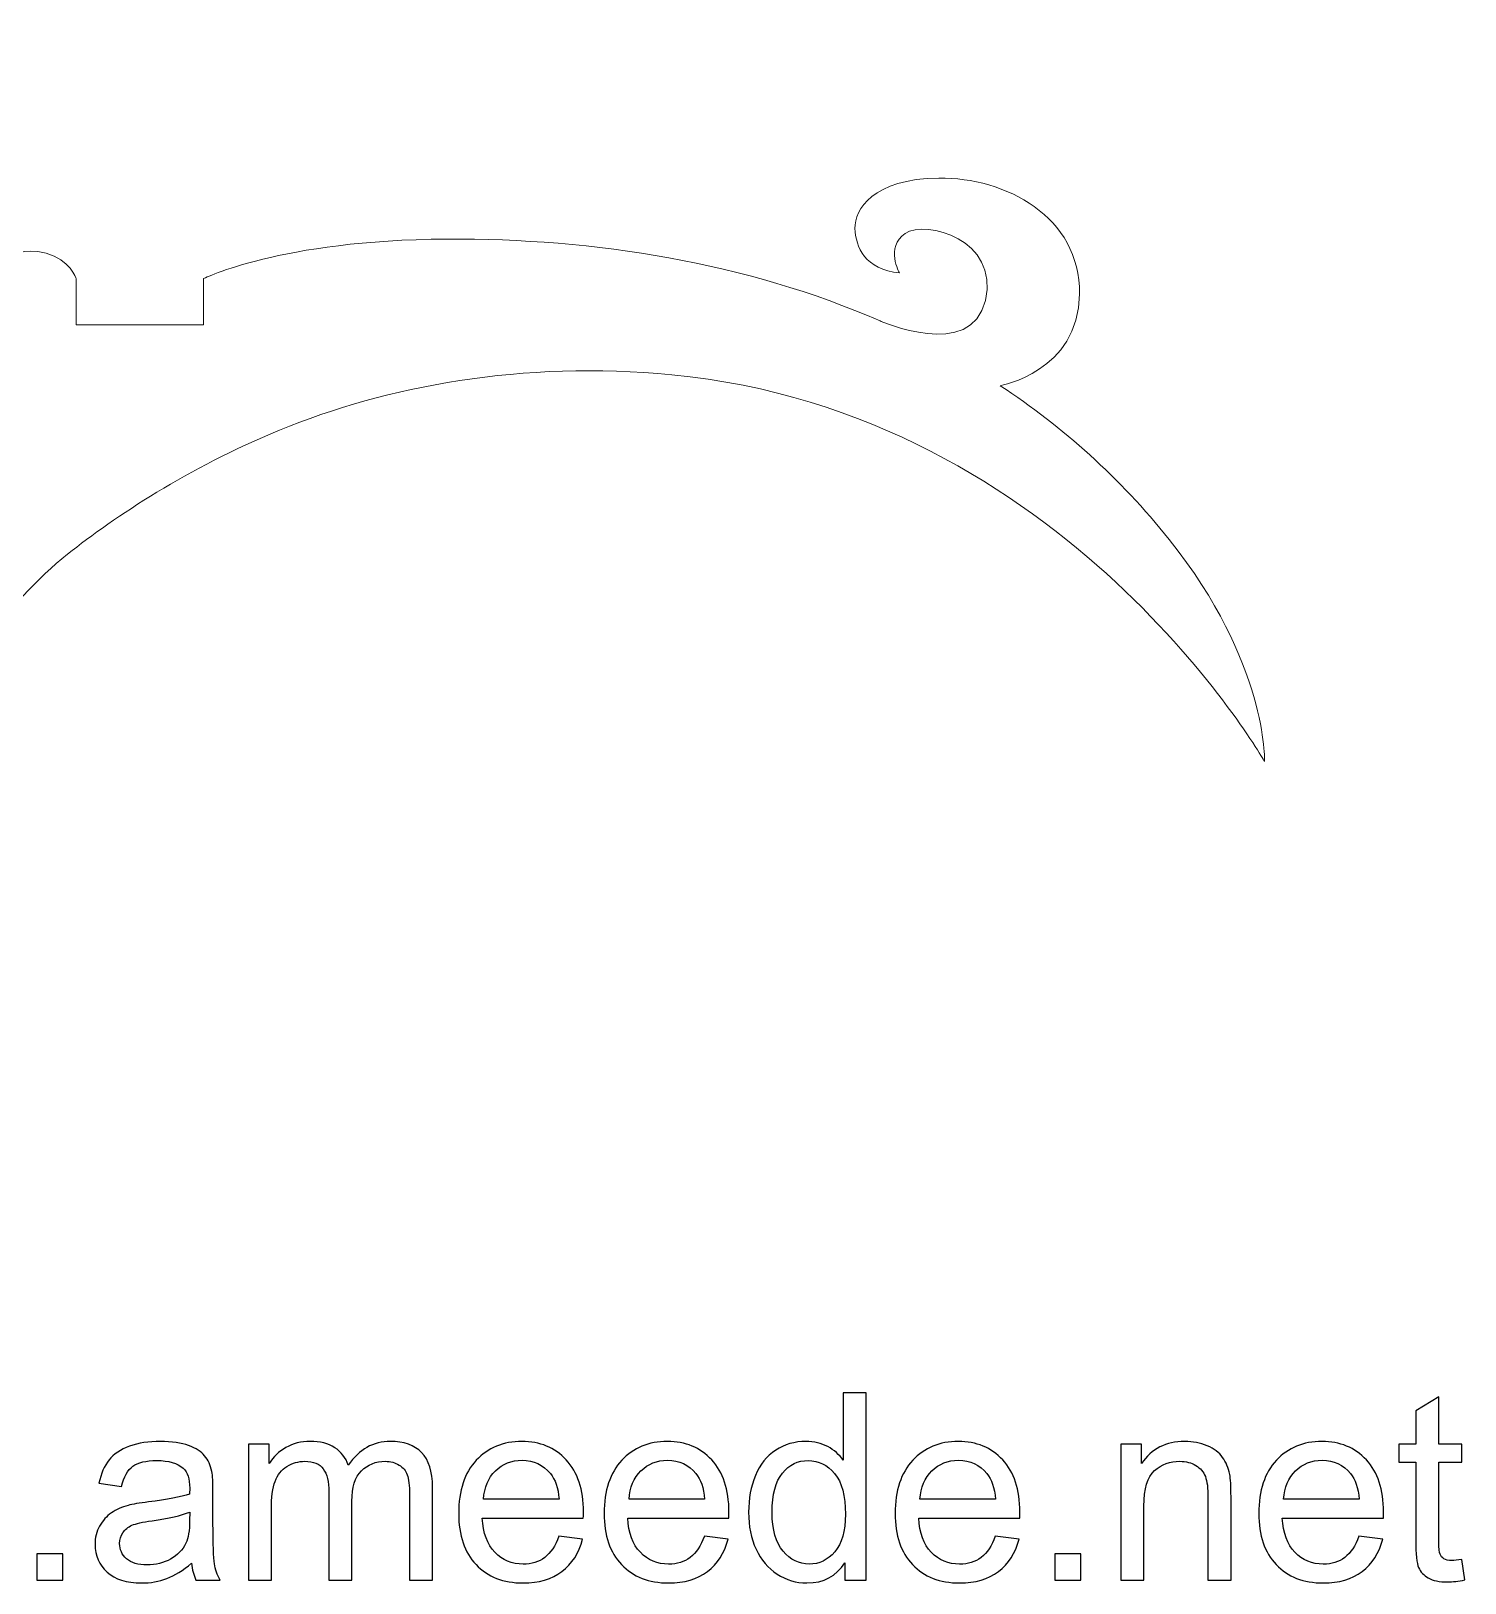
# Model space of a CAD drawing. Header units: millimetres. Extents: x -329 to 352, y -94 to 146.
# Drawn here: x 125.6 to 172, y -94 to -43.8 of the extents above; entities that cross this region are included whole.
import ezdxf

# ---------------------------------------------------------------- set-up
doc = ezdxf.new("R2010")
doc.units = ezdxf.units.MM
doc.header["$MEASUREMENT"] = 0
doc.layers.add('Layer 1', color=7, linetype='Continuous')

msp = doc.modelspace()

# ---------------------------------------------------------------- linework, layer by layer
at = {"layer": 'Layer 1', "lineweight": 9}
msp.add_open_spline([(114.9341, -63.5378), (114.9341, -63.5378), (113.9308, -64.9641), (112.4244, -65.6336), (112.4244, -65.6336), (111.5206, -66.0362), (110.0378, -66.058), (109.1877, -65.8266), (109.1877, -65.8266), (106.871, -65.1941), (105.0312, -62.2149), (103.1061, -60.7018), (103.1061, -60.7018), (101.5532, -59.4809), (99.2174, -57.9085), (96.2464, -56.6904), (96.2464, -56.6904), (92.7793, -55.2669), (88.3833, -54.4263), (83.5478, -54.8919), (83.5478, -54.8919), (70.8008, -56.1196), (64.3612, -67.4085), (64.3612, -67.4085), (64.3612, -67.4085), (64.3612, -67.4085), (64.2607, -64.2116), (67.4428, -60.2277), (67.4428, -60.2277), (69.0398, -58.2295), (70.8862, -56.5842), (72.9161, -55.2489), (72.9161, -55.2489), (72.9189, -55.2461), (70.3683, -54.7956), (70.3475, -52.2807), (70.3475, -52.2807), (70.3267, -49.7643), (72.7563, -48.5073), (74.8977, -48.5282), (74.8977, -48.5282), (77.0408, -48.549), (77.6373, -49.559), (77.6165, -50.1569), (77.6165, -50.1569), (77.5961, -50.7549), (77.2874, -51.4964), (76.1751, -51.5998), (76.1751, -51.5998), (76.1751, -51.5998), (76.6492, -50.7757), (75.9891, -50.321), (75.9891, -50.321), (75.3305, -49.8677), (72.9422, -50.5069), (73.3945, -52.486), (73.3945, -52.486), (73.8478, -54.4661), (76.8065, -53.1513), (76.8051, -53.1513), (76.8051, -53.1513), (81.1471, -51.2608), (86.0077, -50.4766), (90.8432, -50.5044), (90.8432, -50.5044), (96.2146, -50.5333), (98.7006, -51.7832), (98.7006, -51.7832), (98.7006, -51.7832), (98.7006, -51.7832), (98.7006, -53.2825), (98.7006, -53.2825), (98.7006, -53.2825), (98.7006, -53.2825), (102.825, -53.2825), (102.825, -53.2825), (102.825, -53.2825), (102.825, -53.2825), (102.825, -51.7832), (102.825, -51.7832), (102.825, -51.7832), (102.825, -51.7832), (103.0303, -51.1669), (103.7926, -50.9602), (103.7926, -50.9602), (104.5546, -50.7549), (104.9667, -51.0844), (104.9667, -51.0844), (104.9667, -51.0844), (104.9667, -51.0844), (105.0686, -50.219), (106.2014, -49.8881), (106.2014, -49.8881), (107.3342, -49.559), (107.6633, -49.971), (107.6633, -49.971), (107.6633, -49.971), (107.6633, -49.971), (107.3797, -50.1365), (107.0583, -50.5182), (107.0583, -50.5182), (105.741, -52.0835), (105.9382, -54.2731), (107.392, -55.6677), (107.392, -55.6677), (107.9074, -56.1626), (108.5371, -56.3983), (109.1944, -55.9294), (109.1944, -55.9294), (109.3503, -55.818), (109.3736, -55.6416), (109.3736, -55.6416), (109.3736, -55.6416), (110.017, -57.0333), (112.8601, -56.7288), (112.4935, -54.899), (112.4935, -54.899), (112.3006, -53.9355), (111.4419, -54.0664), (111.0725, -54.4178), (111.0725, -54.4178), (110.8521, -54.6287), (110.8976, -55.1674), (110.8976, -55.1674), (110.8976, -55.1674), (110.8976, -55.1674), (109.8269, -55.2902), (109.7856, -54.4869), (109.7856, -54.4869), (109.7443, -53.6819), (110.2996, -53.0839), (111.1858, -52.982), (111.1858, -52.982), (112.0716, -52.8786), (112.7306, -53.2698), (112.7306, -53.2698), (112.7306, -53.2698), (112.7306, -53.2698), (112.834, -51.9293), (111.6804, -51.8478), (111.6804, -51.8478), (110.5268, -51.7652), (109.9084, -52.6927), (109.9084, -52.6927), (109.9084, -52.6927), (109.9084, -52.6927), (109.5789, -52.2807), (109.7031, -51.6206), (109.7031, -51.6206), (109.8269, -50.9602), (110.1151, -50.7344), (110.1151, -50.7344), (110.1151, -50.7344), (110.1151, -50.7344), (109.3528, -50.5277), (109.1062, -50.0536), (109.1062, -50.0536), (108.8582, -49.5794), (109.3323, -50.1777), (110.1768, -49.4556), (110.1768, -49.4556), (111.0203, -48.7335), (111.5149, -48.816), (112.0303, -48.816), (112.0303, -48.816), (112.3997, -48.816), (112.4191, -48.7102), (112.4011, -48.5267), (112.4011, -48.5267), (112.3129, -47.667), (112.4988, -47.0289), (112.9564, -46.2598), (112.9564, -46.2598), (113.0171, -46.1593), (113.0834, -46.0573), (113.1522, -45.9568), (113.1522, -45.9568), (113.8934, -44.8914), (114.9355, -43.7699), (114.9355, -43.7699), (114.9355, -43.7699), (114.9355, -43.7699), (115.9744, -44.8914), (116.7156, -45.9568), (116.7156, -45.9568), (116.7847, -46.0573), (116.8507, -46.1593), (116.9114, -46.2598), (116.9114, -46.2598), (117.3689, -47.0289), (117.5548, -47.667), (117.4666, -48.5267), (117.4666, -48.5267), (117.449, -48.7102), (117.4666, -48.816), (117.8374, -48.816), (117.8374, -48.816), (118.3528, -48.816), (118.8474, -48.7335), (119.6909, -49.4556), (119.6909, -49.4556), (120.5358, -50.1777), (121.0096, -49.5794), (120.7616, -50.0536), (120.7616, -50.0536), (120.515, -50.5277), (119.753, -50.7344), (119.753, -50.7344), (119.753, -50.7344), (119.753, -50.7344), (120.0409, -50.9602), (120.165, -51.6206), (120.165, -51.6206), (120.2889, -52.2807), (119.9597, -52.6927), (119.9597, -52.6927), (119.9597, -52.6927), (119.9597, -52.6927), (119.341, -51.7652), (118.1874, -51.8478), (118.1874, -51.8478), (117.0341, -51.9293), (117.1375, -53.2698), (117.1375, -53.2698), (117.1375, -53.2698), (117.1375, -53.2698), (117.7961, -52.8786), (118.6823, -52.982), (118.6823, -52.982), (119.5681, -53.0839), (120.1238, -53.6819), (120.0821, -54.4869), (120.0821, -54.4869), (120.0409, -55.2902), (118.9702, -55.1674), (118.9702, -55.1674), (118.9702, -55.1674), (118.9702, -55.1674), (119.0157, -54.6287), (118.7952, -54.4178), (118.7952, -54.4178), (118.4258, -54.0664), (117.5675, -53.9355), (117.3746, -54.899), (117.3746, -54.899), (117.008, -56.7288), (119.8507, -57.0333), (120.4942, -55.6416), (120.4942, -55.6416), (120.4942, -55.6416), (120.5178, -55.818), (120.6734, -55.9294), (120.6734, -55.9294), (121.3306, -56.3983), (121.9607, -56.1626), (122.4761, -55.6677), (122.4761, -55.6677), (123.9299, -54.2731), (124.1267, -52.0835), (122.8095, -50.5182), (122.8095, -50.5182), (122.4884, -50.1365), (122.2045, -49.971), (122.2045, -49.971), (122.2045, -49.971), (122.2045, -49.971), (122.5339, -49.559), (123.6667, -49.8881), (123.6667, -49.8881), (124.7995, -50.219), (124.9014, -51.0844), (124.9014, -51.0844), (124.9014, -51.0844), (124.9014, -51.0844), (125.3135, -50.7549), (126.0755, -50.9602), (126.0755, -50.9602), (126.8375, -51.1669), (127.0428, -51.7832), (127.0428, -51.7832), (127.0428, -51.7832), (127.0428, -51.7832), (127.0428, -53.2825), (127.0428, -53.2825), (127.0428, -53.2825), (127.0428, -53.2825), (131.1671, -53.2825), (131.1671, -53.2825), (131.1671, -53.2825), (131.1671, -53.2825), (131.1671, -51.7832), (131.1671, -51.7832), (131.1671, -51.7832), (131.1671, -51.7832), (133.6531, -50.5333), (139.0249, -50.5044), (139.0249, -50.5044), (143.8604, -50.4766), (148.7206, -51.2608), (153.0629, -53.1513), (153.0629, -53.1513), (153.0601, -53.1513), (156.0202, -54.4661), (156.4735, -52.486), (156.4735, -52.486), (156.9254, -50.5069), (154.5371, -49.8677), (153.8785, -50.321), (153.8785, -50.321), (153.2185, -50.7757), (153.6926, -51.5998), (153.6926, -51.5998), (153.6926, -51.5998), (152.5806, -51.4964), (152.272, -50.7549), (152.2511, -50.1569), (152.2511, -50.1569), (152.2303, -49.559), (152.8272, -48.549), (154.97, -48.5282), (154.97, -48.5282), (157.1114, -48.5073), (159.5409, -49.7643), (159.5201, -52.2807), (159.5201, -52.2807), (159.4997, -54.7956), (156.9487, -55.2461), (156.9516, -55.2489), (156.9516, -55.2489), (158.9814, -56.5842), (160.8279, -58.2295), (162.4253, -60.2277), (162.4253, -60.2277), (165.607, -64.2116), (165.5078, -67.4085), (165.5078, -67.4085), (165.5078, -67.4085), (165.5078, -67.4085), (159.0668, -56.1196), (146.32, -54.8919), (146.32, -54.8919), (141.4845, -54.4263), (137.0885, -55.2669), (133.6214, -56.6904), (133.6214, -56.6904), (130.6503, -57.9085), (128.3146, -59.4809), (126.7616, -60.7018), (126.7616, -60.7018), (124.8365, -62.2149), (122.9968, -65.1941), (120.6805, -65.8266), (120.6805, -65.8266), (119.8303, -66.058), (118.3472, -66.0362), (117.4434, -65.6336), (117.4434, -65.6336), (115.937, -64.9641), (114.9341, -63.5378), (114.9341, -63.5378)], degree=3, knots=[0, 0, 0, 0, 0.010989, 0.010989, 0.010989, 0.010989, 0.021978, 0.021978, 0.021978, 0.021978, 0.032967, 0.032967, 0.032967, 0.032967, 0.043956, 0.043956, 0.043956, 0.043956, 0.0549451, 0.0549451, 0.0549451, 0.0549451, 0.0659341, 0.0659341, 0.0659341, 0.0659341, 0.0769231, 0.0769231, 0.0769231, 0.0769231, 0.0879121, 0.0879121, 0.0879121, 0.0879121, 0.0989011, 0.0989011, 0.0989011, 0.0989011, 0.1098901, 0.1098901, 0.1098901, 0.1098901, 0.1208791, 0.1208791, 0.1208791, 0.1208791, 0.1318681, 0.1318681, 0.1318681, 0.1318681, 0.1428571, 0.1428571, 0.1428571, 0.1428571, 0.1538462, 0.1538462, 0.1538462, 0.1538462, 0.1648352, 0.1648352, 0.1648352, 0.1648352, 0.1758242, 0.1758242, 0.1758242, 0.1758242, 0.1868132, 0.1868132, 0.1868132, 0.1868132, 0.1978022, 0.1978022, 0.1978022, 0.1978022, 0.2087912, 0.2087912, 0.2087912, 0.2087912, 0.2197802, 0.2197802, 0.2197802, 0.2197802, 0.2307692, 0.2307692, 0.2307692, 0.2307692, 0.2417582, 0.2417582, 0.2417582, 0.2417582, 0.2527473, 0.2527473, 0.2527473, 0.2527473, 0.2637363, 0.2637363, 0.2637363, 0.2637363, 0.2747253, 0.2747253, 0.2747253, 0.2747253, 0.2857143, 0.2857143, 0.2857143, 0.2857143, 0.2967033, 0.2967033, 0.2967033, 0.2967033, 0.3076923, 0.3076923, 0.3076923, 0.3076923, 0.3186813, 0.3186813, 0.3186813, 0.3186813, 0.3296703, 0.3296703, 0.3296703, 0.3296703, 0.3406593, 0.3406593, 0.3406593, 0.3406593, 0.3516484, 0.3516484, 0.3516484, 0.3516484, 0.3626374, 0.3626374, 0.3626374, 0.3626374, 0.3736264, 0.3736264, 0.3736264, 0.3736264, 0.3846154, 0.3846154, 0.3846154, 0.3846154, 0.3956044, 0.3956044, 0.3956044, 0.3956044, 0.4065934, 0.4065934, 0.4065934, 0.4065934, 0.4175824, 0.4175824, 0.4175824, 0.4175824, 0.4285714, 0.4285714, 0.4285714, 0.4285714, 0.4395604, 0.4395604, 0.4395604, 0.4395604, 0.4505495, 0.4505495, 0.4505495, 0.4505495, 0.4615385, 0.4615385, 0.4615385, 0.4615385, 0.4725275, 0.4725275, 0.4725275, 0.4725275, 0.4835165, 0.4835165, 0.4835165, 0.4835165, 0.4945055, 0.4945055, 0.4945055, 0.4945055, 0.5054945, 0.5054945, 0.5054945, 0.5054945, 0.5164835, 0.5164835, 0.5164835, 0.5164835, 0.5274725, 0.5274725, 0.5274725, 0.5274725, 0.5384615, 0.5384615, 0.5384615, 0.5384615, 0.5494505, 0.5494505, 0.5494505, 0.5494505, 0.5604396, 0.5604396, 0.5604396, 0.5604396, 0.5714286, 0.5714286, 0.5714286, 0.5714286, 0.5824176, 0.5824176, 0.5824176, 0.5824176, 0.5934066, 0.5934066, 0.5934066, 0.5934066, 0.6043956, 0.6043956, 0.6043956, 0.6043956, 0.6153846, 0.6153846, 0.6153846, 0.6153846, 0.6263736, 0.6263736, 0.6263736, 0.6263736, 0.6373626, 0.6373626, 0.6373626, 0.6373626, 0.6483516, 0.6483516, 0.6483516, 0.6483516, 0.6593407, 0.6593407, 0.6593407, 0.6593407, 0.6703297, 0.6703297, 0.6703297, 0.6703297, 0.6813187, 0.6813187, 0.6813187, 0.6813187, 0.6923077, 0.6923077, 0.6923077, 0.6923077, 0.7032967, 0.7032967, 0.7032967, 0.7032967, 0.7142857, 0.7142857, 0.7142857, 0.7142857, 0.7252747, 0.7252747, 0.7252747, 0.7252747, 0.7362637, 0.7362637, 0.7362637, 0.7362637, 0.7472527, 0.7472527, 0.7472527, 0.7472527, 0.7582418, 0.7582418, 0.7582418, 0.7582418, 0.7692308, 0.7692308, 0.7692308, 0.7692308, 0.7802198, 0.7802198, 0.7802198, 0.7802198, 0.7912088, 0.7912088, 0.7912088, 0.7912088, 0.8021978, 0.8021978, 0.8021978, 0.8021978, 0.8131868, 0.8131868, 0.8131868, 0.8131868, 0.8241758, 0.8241758, 0.8241758, 0.8241758, 0.8351648, 0.8351648, 0.8351648, 0.8351648, 0.8461538, 0.8461538, 0.8461538, 0.8461538, 0.8571429, 0.8571429, 0.8571429, 0.8571429, 0.8681319, 0.8681319, 0.8681319, 0.8681319, 0.8791209, 0.8791209, 0.8791209, 0.8791209, 0.8901099, 0.8901099, 0.8901099, 0.8901099, 0.9010989, 0.9010989, 0.9010989, 0.9010989, 0.9120879, 0.9120879, 0.9120879, 0.9120879, 0.9230769, 0.9230769, 0.9230769, 0.9230769, 0.9340659, 0.9340659, 0.9340659, 0.9340659, 0.9450549, 0.9450549, 0.9450549, 0.9450549, 0.956044, 0.956044, 0.956044, 0.956044, 0.967033, 0.967033, 0.967033, 0.967033, 0.978022, 0.978022, 0.978022, 0.978022, 1, 1, 1, 1], dxfattribs=at)
at = {"layer": 'Layer 1', "color": 7}
for points, knots in [([(151.9241, -93.9036), (151.9241, -93.9036), (151.9241, -93.3462), (151.9241, -93.3462), (151.9241, -93.3462), (151.6462, -93.7794), (151.2369, -93.9967), (150.6965, -93.9967), (150.6965, -93.9967), (150.3465, -93.9967), (150.0248, -93.9008), (149.7327, -93.7075), (149.7327, -93.7075), (149.4392, -93.5155), (149.212, -93.246), (149.0497, -92.9017), (149.0497, -92.9017), (148.8888, -92.556), (148.8084, -92.1595), (148.8084, -91.7107), (148.8084, -91.7107), (148.8084, -91.2733), (148.8818, -90.8768), (149.0271, -90.5197), (149.0271, -90.5197), (149.1739, -90.1641), (149.3926, -89.8904), (149.6847, -89.7013), (149.6847, -89.7013), (149.9754, -89.5108), (150.3028, -89.4162), (150.6626, -89.4162), (150.6626, -89.4162), (150.9279, -89.4162), (151.1636, -89.4727), (151.3696, -89.5842), (151.3696, -89.5842), (151.5756, -89.6957), (151.7435, -89.8424), (151.8733, -90.0216), (151.8733, -90.0216), (151.8733, -90.0216), (151.8733, -87.8414), (151.8733, -87.8414), (151.8733, -87.8414), (151.8733, -87.8414), (152.6184, -87.8414), (152.6184, -87.8414), (152.6184, -87.8414), (152.6184, -87.8414), (152.6184, -93.9036), (152.6184, -93.9036), (152.6184, -93.9036), (152.6184, -93.9036), (151.9241, -93.9036), (151.9241, -93.9036)], [0, 0, 0, 0, 0.0666667, 0.0666667, 0.0666667, 0.0666667, 0.1333333, 0.1333333, 0.1333333, 0.1333333, 0.2, 0.2, 0.2, 0.2, 0.2666667, 0.2666667, 0.2666667, 0.2666667, 0.3333333, 0.3333333, 0.3333333, 0.3333333, 0.4, 0.4, 0.4, 0.4, 0.4666667, 0.4666667, 0.4666667, 0.4666667, 0.5333333, 0.5333333, 0.5333333, 0.5333333, 0.6, 0.6, 0.6, 0.6, 0.6666667, 0.6666667, 0.6666667, 0.6666667, 0.7333333, 0.7333333, 0.7333333, 0.7333333, 0.8, 0.8, 0.8, 0.8, 0.8666667, 0.8666667, 0.8666667, 0.8666667, 1, 1, 1, 1]), ([(171.8928, -93.239), (171.8928, -93.239), (171.9944, -93.8965), (171.9944, -93.8965), (171.9944, -93.8965), (171.7856, -93.9403), (171.5979, -93.9629), (171.4342, -93.9629), (171.4342, -93.9629), (171.1647, -93.9629), (170.9559, -93.9205), (170.8063, -93.8345), (170.8063, -93.8345), (170.6581, -93.7484), (170.5537, -93.6369), (170.493, -93.4972), (170.493, -93.4972), (170.4323, -93.3575), (170.4027, -93.064), (170.4027, -92.6167), (170.4027, -92.6167), (170.4027, -92.6167), (170.4027, -90.0851), (170.4027, -90.0851), (170.4027, -90.0851), (170.4027, -90.0851), (169.8524, -90.0851), (169.8524, -90.0851), (169.8524, -90.0851), (169.8524, -90.0851), (169.8524, -89.5094), (169.8524, -89.5094), (169.8524, -89.5094), (169.8524, -89.5094), (170.4027, -89.5094), (170.4027, -89.5094), (170.4027, -89.5094), (170.4027, -89.5094), (170.4027, -88.4228), (170.4027, -88.4228), (170.4027, -88.4228), (170.4027, -88.4228), (171.1478, -87.9755), (171.1478, -87.9755), (171.1478, -87.9755), (171.1478, -87.9755), (171.1478, -89.5094), (171.1478, -89.5094), (171.1478, -89.5094), (171.1478, -89.5094), (171.8928, -89.5094), (171.8928, -89.5094), (171.8928, -89.5094), (171.8928, -89.5094), (171.8928, -90.0851), (171.8928, -90.0851), (171.8928, -90.0851), (171.8928, -90.0851), (171.1478, -90.0851), (171.1478, -90.0851), (171.1478, -90.0851), (171.1478, -90.0851), (171.1478, -92.659), (171.1478, -92.659), (171.1478, -92.659), (171.1478, -92.8721), (171.1605, -93.009), (171.1873, -93.0696), (171.1873, -93.0696), (171.2127, -93.1303), (171.255, -93.1783), (171.3143, -93.215), (171.3143, -93.215), (171.3736, -93.2503), (171.4582, -93.2686), (171.5683, -93.2686), (171.5683, -93.2686), (171.6501, -93.2686), (171.7588, -93.2587), (171.8928, -93.239)], [0, 0, 0, 0, 0.047619, 0.047619, 0.047619, 0.047619, 0.0952381, 0.0952381, 0.0952381, 0.0952381, 0.1428571, 0.1428571, 0.1428571, 0.1428571, 0.1904762, 0.1904762, 0.1904762, 0.1904762, 0.2380952, 0.2380952, 0.2380952, 0.2380952, 0.2857143, 0.2857143, 0.2857143, 0.2857143, 0.3333333, 0.3333333, 0.3333333, 0.3333333, 0.3809524, 0.3809524, 0.3809524, 0.3809524, 0.4285714, 0.4285714, 0.4285714, 0.4285714, 0.4761905, 0.4761905, 0.4761905, 0.4761905, 0.5238095, 0.5238095, 0.5238095, 0.5238095, 0.5714286, 0.5714286, 0.5714286, 0.5714286, 0.6190476, 0.6190476, 0.6190476, 0.6190476, 0.6666667, 0.6666667, 0.6666667, 0.6666667, 0.7142857, 0.7142857, 0.7142857, 0.7142857, 0.7619048, 0.7619048, 0.7619048, 0.7619048, 0.8095238, 0.8095238, 0.8095238, 0.8095238, 0.8571429, 0.8571429, 0.8571429, 0.8571429, 0.9047619, 0.9047619, 0.9047619, 0.9047619, 1, 1, 1, 1]), ([(130.7785, -93.3533), (130.5019, -93.5889), (130.2352, -93.754), (129.9798, -93.8514), (129.9798, -93.8514), (129.7244, -93.9488), (129.4507, -93.9967), (129.1571, -93.9967), (129.1571, -93.9967), (128.6745, -93.9967), (128.3034, -93.8796), (128.0438, -93.644), (128.0438, -93.644), (127.7841, -93.4097), (127.6543, -93.1091), (127.6543, -92.7437), (127.6543, -92.7437), (127.6543, -92.5292), (127.7037, -92.333), (127.8011, -92.1552), (127.8011, -92.1552), (127.8998, -91.9774), (128.0282, -91.8363), (128.1863, -91.7291), (128.1863, -91.7291), (128.3457, -91.6218), (128.5235, -91.54), (128.7225, -91.4849), (128.7225, -91.4849), (128.8693, -91.4468), (129.0908, -91.4102), (129.3857, -91.3735), (129.3857, -91.3735), (129.9869, -91.3029), (130.4314, -91.2168), (130.715, -91.1181), (130.715, -91.1181), (130.7178, -91.0165), (130.7192, -90.9515), (130.7192, -90.9247), (130.7192, -90.9247), (130.7192, -90.6228), (130.6487, -90.4097), (130.5076, -90.2855), (130.5076, -90.2855), (130.3171, -90.1176), (130.0334, -90.0343), (129.6581, -90.0343), (129.6581, -90.0343), (129.3067, -90.0343), (129.0471, -90.0964), (128.8806, -90.2192), (128.8806, -90.2192), (128.7126, -90.3419), (128.5899, -90.5593), (128.5094, -90.8725), (128.5094, -90.8725), (128.5094, -90.8725), (127.7813, -90.7709), (127.7813, -90.7709), (127.7813, -90.7709), (127.8476, -90.4591), (127.9563, -90.2065), (128.1087, -90.0146), (128.1087, -90.0146), (128.2611, -89.8227), (128.4812, -89.6759), (128.7691, -89.5715), (128.7691, -89.5715), (129.0555, -89.4685), (129.39, -89.4162), (129.7682, -89.4162), (129.7682, -89.4162), (130.1435, -89.4162), (130.4497, -89.46), (130.6854, -89.5489), (130.6854, -89.5489), (130.9196, -89.6378), (131.0932, -89.7479), (131.2033, -89.8819), (131.2033, -89.8819), (131.3133, -90.016), (131.3909, -90.1853), (131.4361, -90.3899), (131.4361, -90.3899), (131.4601, -90.5169), (131.4728, -90.7455), (131.4728, -91.0743), (131.4728, -91.0743), (131.4728, -91.0743), (131.4728, -92.0621), (131.4728, -92.0621), (131.4728, -92.0621), (131.4728, -92.7521), (131.4883, -93.1882), (131.5193, -93.373), (131.5193, -93.373), (131.549, -93.5579), (131.6111, -93.7343), (131.7014, -93.9036), (131.7014, -93.9036), (131.7014, -93.9036), (130.9224, -93.9036), (130.9224, -93.9036), (130.9224, -93.9036), (130.8477, -93.747), (130.7997, -93.5635), (130.7785, -93.3533)], [0, 0, 0, 0, 0.0357143, 0.0357143, 0.0357143, 0.0357143, 0.0714286, 0.0714286, 0.0714286, 0.0714286, 0.1071429, 0.1071429, 0.1071429, 0.1071429, 0.1428571, 0.1428571, 0.1428571, 0.1428571, 0.1785714, 0.1785714, 0.1785714, 0.1785714, 0.2142857, 0.2142857, 0.2142857, 0.2142857, 0.25, 0.25, 0.25, 0.25, 0.2857143, 0.2857143, 0.2857143, 0.2857143, 0.3214286, 0.3214286, 0.3214286, 0.3214286, 0.3571429, 0.3571429, 0.3571429, 0.3571429, 0.3928571, 0.3928571, 0.3928571, 0.3928571, 0.4285714, 0.4285714, 0.4285714, 0.4285714, 0.4642857, 0.4642857, 0.4642857, 0.4642857, 0.5, 0.5, 0.5, 0.5, 0.5357143, 0.5357143, 0.5357143, 0.5357143, 0.5714286, 0.5714286, 0.5714286, 0.5714286, 0.6071429, 0.6071429, 0.6071429, 0.6071429, 0.6428571, 0.6428571, 0.6428571, 0.6428571, 0.6785714, 0.6785714, 0.6785714, 0.6785714, 0.7142857, 0.7142857, 0.7142857, 0.7142857, 0.75, 0.75, 0.75, 0.75, 0.7857143, 0.7857143, 0.7857143, 0.7857143, 0.8214286, 0.8214286, 0.8214286, 0.8214286, 0.8571429, 0.8571429, 0.8571429, 0.8571429, 0.8928571, 0.8928571, 0.8928571, 0.8928571, 0.9285714, 0.9285714, 0.9285714, 0.9285714, 1, 1, 1, 1]), ([(132.6172, -93.9036), (132.6172, -93.9036), (132.6172, -89.5094), (132.6172, -89.5094), (132.6172, -89.5094), (132.6172, -89.5094), (133.2861, -89.5094), (133.2861, -89.5094), (133.2861, -89.5094), (133.2861, -89.5094), (133.2861, -90.1303), (133.2861, -90.1303), (133.2861, -90.1303), (133.4229, -89.9158), (133.6064, -89.7422), (133.835, -89.6124), (133.835, -89.6124), (134.0636, -89.4812), (134.3232, -89.4162), (134.6153, -89.4162), (134.6153, -89.4162), (134.9399, -89.4162), (135.2066, -89.484), (135.414, -89.618), (135.414, -89.618), (135.6215, -89.7535), (135.7682, -89.9412), (135.8529, -90.1839), (135.8529, -90.1839), (136.2028, -89.6717), (136.6558, -89.4162), (137.2146, -89.4162), (137.2146, -89.4162), (137.6521, -89.4162), (137.9893, -89.5362), (138.2236, -89.7775), (138.2236, -89.7775), (138.4592, -90.0188), (138.5778, -90.3899), (138.5778, -90.8909), (138.5778, -90.8909), (138.5778, -90.8909), (138.5778, -93.9036), (138.5778, -93.9036), (138.5778, -93.9036), (138.5778, -93.9036), (137.8327, -93.9036), (137.8327, -93.9036), (137.8327, -93.9036), (137.8327, -93.9036), (137.8327, -91.1378), (137.8327, -91.1378), (137.8327, -91.1378), (137.8327, -90.8415), (137.8073, -90.627), (137.7593, -90.4958), (137.7593, -90.4958), (137.7113, -90.3645), (137.6238, -90.2601), (137.4954, -90.1797), (137.4954, -90.1797), (137.3684, -90.0992), (137.2189, -90.0597), (137.0481, -90.0597), (137.0481, -90.0597), (136.7377, -90.0597), (136.4808, -90.1627), (136.2762, -90.3673), (136.2762, -90.3673), (136.0716, -90.5734), (135.97, -90.9022), (135.97, -91.3537), (135.97, -91.3537), (135.97, -91.3537), (135.97, -93.9036), (135.97, -93.9036), (135.97, -93.9036), (135.97, -93.9036), (135.2249, -93.9036), (135.2249, -93.9036), (135.2249, -93.9036), (135.2249, -93.9036), (135.2249, -91.0517), (135.2249, -91.0517), (135.2249, -91.0517), (135.2249, -90.7215), (135.1643, -90.4732), (135.0429, -90.3081), (135.0429, -90.3081), (134.9216, -90.143), (134.7226, -90.0597), (134.4474, -90.0597), (134.4474, -90.0597), (134.2386, -90.0597), (134.0453, -90.1148), (133.8675, -90.2248), (133.8675, -90.2248), (133.6897, -90.3349), (133.5612, -90.4958), (133.4808, -90.7088), (133.4808, -90.7088), (133.4018, -90.9205), (133.3623, -91.2267), (133.3623, -91.6261), (133.3623, -91.6261), (133.3623, -91.6261), (133.3623, -93.9036), (133.3623, -93.9036), (133.3623, -93.9036), (133.3623, -93.9036), (132.6172, -93.9036), (132.6172, -93.9036)], [0, 0, 0, 0, 0.0344828, 0.0344828, 0.0344828, 0.0344828, 0.0689655, 0.0689655, 0.0689655, 0.0689655, 0.1034483, 0.1034483, 0.1034483, 0.1034483, 0.137931, 0.137931, 0.137931, 0.137931, 0.1724138, 0.1724138, 0.1724138, 0.1724138, 0.2068966, 0.2068966, 0.2068966, 0.2068966, 0.2413793, 0.2413793, 0.2413793, 0.2413793, 0.2758621, 0.2758621, 0.2758621, 0.2758621, 0.3103448, 0.3103448, 0.3103448, 0.3103448, 0.3448276, 0.3448276, 0.3448276, 0.3448276, 0.3793103, 0.3793103, 0.3793103, 0.3793103, 0.4137931, 0.4137931, 0.4137931, 0.4137931, 0.4482759, 0.4482759, 0.4482759, 0.4482759, 0.4827586, 0.4827586, 0.4827586, 0.4827586, 0.5172414, 0.5172414, 0.5172414, 0.5172414, 0.5517241, 0.5517241, 0.5517241, 0.5517241, 0.5862069, 0.5862069, 0.5862069, 0.5862069, 0.6206897, 0.6206897, 0.6206897, 0.6206897, 0.6551724, 0.6551724, 0.6551724, 0.6551724, 0.6896552, 0.6896552, 0.6896552, 0.6896552, 0.7241379, 0.7241379, 0.7241379, 0.7241379, 0.7586207, 0.7586207, 0.7586207, 0.7586207, 0.7931034, 0.7931034, 0.7931034, 0.7931034, 0.8275862, 0.8275862, 0.8275862, 0.8275862, 0.862069, 0.862069, 0.862069, 0.862069, 0.8965517, 0.8965517, 0.8965517, 0.8965517, 0.9310345, 0.9310345, 0.9310345, 0.9310345, 1, 1, 1, 1]), ([(142.6672, -92.4812), (142.6672, -92.4812), (143.4377, -92.5828), (143.4377, -92.5828), (143.4377, -92.5828), (143.3177, -93.0301), (143.0934, -93.3787), (142.766, -93.6256), (142.766, -93.6256), (142.4386, -93.8726), (142.0209, -93.9967), (141.5115, -93.9967), (141.5115, -93.9967), (140.8709, -93.9967), (140.3629, -93.7992), (139.9875, -93.4041), (139.9875, -93.4041), (139.6121, -93.0104), (139.4245, -92.4558), (139.4245, -91.7432), (139.4245, -91.7432), (139.4245, -91.0066), (139.6136, -90.4337), (139.9931, -90.0273), (139.9931, -90.0273), (140.3727, -89.6194), (140.8652, -89.4162), (141.4706, -89.4162), (141.4706, -89.4162), (142.0562, -89.4162), (142.5346, -89.6152), (142.9057, -90.0146), (142.9057, -90.0146), (143.2768, -90.4139), (143.4631, -90.9755), (143.4631, -91.6994), (143.4631, -91.6994), (143.4631, -91.7432), (143.4617, -91.8095), (143.4589, -91.897), (143.4589, -91.897), (143.4589, -91.897), (140.1865, -91.897), (140.1865, -91.897), (140.1865, -91.897), (140.2147, -92.3782), (140.3502, -92.7479), (140.5957, -93.0033), (140.5957, -93.0033), (140.8398, -93.2587), (141.146, -93.3871), (141.5115, -93.3871), (141.5115, -93.3871), (141.7839, -93.3871), (142.0167, -93.3152), (142.2086, -93.1712), (142.2086, -93.1712), (142.4019, -93.0273), (142.5543, -92.7973), (142.6672, -92.4812)], [0, 0, 0, 0, 0.0625, 0.0625, 0.0625, 0.0625, 0.125, 0.125, 0.125, 0.125, 0.1875, 0.1875, 0.1875, 0.1875, 0.25, 0.25, 0.25, 0.25, 0.3125, 0.3125, 0.3125, 0.3125, 0.375, 0.375, 0.375, 0.375, 0.4375, 0.4375, 0.4375, 0.4375, 0.5, 0.5, 0.5, 0.5, 0.5625, 0.5625, 0.5625, 0.5625, 0.625, 0.625, 0.625, 0.625, 0.6875, 0.6875, 0.6875, 0.6875, 0.75, 0.75, 0.75, 0.75, 0.8125, 0.8125, 0.8125, 0.8125, 0.875, 0.875, 0.875, 0.875, 1, 1, 1, 1]), ([(147.3761, -92.4812), (147.3761, -92.4812), (148.1466, -92.5828), (148.1466, -92.5828), (148.1466, -92.5828), (148.0266, -93.0301), (147.8023, -93.3787), (147.4749, -93.6256), (147.4749, -93.6256), (147.1475, -93.8726), (146.7298, -93.9967), (146.2204, -93.9967), (146.2204, -93.9967), (145.5798, -93.9967), (145.0718, -93.7992), (144.6964, -93.4041), (144.6964, -93.4041), (144.321, -93.0104), (144.1334, -92.4558), (144.1334, -91.7432), (144.1334, -91.7432), (144.1334, -91.0066), (144.3225, -90.4337), (144.702, -90.0273), (144.702, -90.0273), (145.0816, -89.6194), (145.5741, -89.4162), (146.1795, -89.4162), (146.1795, -89.4162), (146.7651, -89.4162), (147.2435, -89.6152), (147.6146, -90.0146), (147.6146, -90.0146), (147.9857, -90.4139), (148.172, -90.9755), (148.172, -91.6994), (148.172, -91.6994), (148.172, -91.7432), (148.1706, -91.8095), (148.1678, -91.897), (148.1678, -91.897), (148.1678, -91.897), (144.8954, -91.897), (144.8954, -91.897), (144.8954, -91.897), (144.9236, -92.3782), (145.0591, -92.7479), (145.3046, -93.0033), (145.3046, -93.0033), (145.5487, -93.2587), (145.8549, -93.3871), (146.2204, -93.3871), (146.2204, -93.3871), (146.4928, -93.3871), (146.7256, -93.3152), (146.9175, -93.1712), (146.9175, -93.1712), (147.1108, -93.0273), (147.2632, -92.7973), (147.3761, -92.4812)], [0, 0, 0, 0, 0.0625, 0.0625, 0.0625, 0.0625, 0.125, 0.125, 0.125, 0.125, 0.1875, 0.1875, 0.1875, 0.1875, 0.25, 0.25, 0.25, 0.25, 0.3125, 0.3125, 0.3125, 0.3125, 0.375, 0.375, 0.375, 0.375, 0.4375, 0.4375, 0.4375, 0.4375, 0.5, 0.5, 0.5, 0.5, 0.5625, 0.5625, 0.5625, 0.5625, 0.625, 0.625, 0.625, 0.625, 0.6875, 0.6875, 0.6875, 0.6875, 0.75, 0.75, 0.75, 0.75, 0.8125, 0.8125, 0.8125, 0.8125, 0.875, 0.875, 0.875, 0.875, 1, 1, 1, 1]), ([(156.7939, -92.4812), (156.7939, -92.4812), (157.5644, -92.5828), (157.5644, -92.5828), (157.5644, -92.5828), (157.4444, -93.0301), (157.2201, -93.3787), (156.8927, -93.6256), (156.8927, -93.6256), (156.5653, -93.8726), (156.1476, -93.9967), (155.6382, -93.9967), (155.6382, -93.9967), (154.9976, -93.9967), (154.4896, -93.7992), (154.1142, -93.4041), (154.1142, -93.4041), (153.7388, -93.0104), (153.5512, -92.4558), (153.5512, -91.7432), (153.5512, -91.7432), (153.5512, -91.0066), (153.7403, -90.4337), (154.1198, -90.0273), (154.1198, -90.0273), (154.4994, -89.6194), (154.9919, -89.4162), (155.5973, -89.4162), (155.5973, -89.4162), (156.1829, -89.4162), (156.6613, -89.6152), (157.0324, -90.0146), (157.0324, -90.0146), (157.4035, -90.4139), (157.5898, -90.9755), (157.5898, -91.6994), (157.5898, -91.6994), (157.5898, -91.7432), (157.5884, -91.8095), (157.5856, -91.897), (157.5856, -91.897), (157.5856, -91.897), (154.3132, -91.897), (154.3132, -91.897), (154.3132, -91.897), (154.3414, -92.3782), (154.4769, -92.7479), (154.7224, -93.0033), (154.7224, -93.0033), (154.9665, -93.2587), (155.2727, -93.3871), (155.6382, -93.3871), (155.6382, -93.3871), (155.9106, -93.3871), (156.1434, -93.3152), (156.3353, -93.1712), (156.3353, -93.1712), (156.5286, -93.0273), (156.681, -92.7973), (156.7939, -92.4812)], [0, 0, 0, 0, 0.0625, 0.0625, 0.0625, 0.0625, 0.125, 0.125, 0.125, 0.125, 0.1875, 0.1875, 0.1875, 0.1875, 0.25, 0.25, 0.25, 0.25, 0.3125, 0.3125, 0.3125, 0.3125, 0.375, 0.375, 0.375, 0.375, 0.4375, 0.4375, 0.4375, 0.4375, 0.5, 0.5, 0.5, 0.5, 0.5625, 0.5625, 0.5625, 0.5625, 0.625, 0.625, 0.625, 0.625, 0.6875, 0.6875, 0.6875, 0.6875, 0.75, 0.75, 0.75, 0.75, 0.8125, 0.8125, 0.8125, 0.8125, 0.875, 0.875, 0.875, 0.875, 1, 1, 1, 1]), ([(160.8579, -93.9036), (160.8579, -93.9036), (160.8579, -89.5094), (160.8579, -89.5094), (160.8579, -89.5094), (160.8579, -89.5094), (161.5268, -89.5094), (161.5268, -89.5094), (161.5268, -89.5094), (161.5268, -89.5094), (161.5268, -90.1331), (161.5268, -90.1331), (161.5268, -90.1331), (161.8485, -89.6547), (162.3142, -89.4162), (162.9224, -89.4162), (162.9224, -89.4162), (163.1877, -89.4162), (163.4304, -89.4642), (163.6519, -89.5588), (163.6519, -89.5588), (163.8735, -89.6533), (164.04, -89.7789), (164.15, -89.9327), (164.15, -89.9327), (164.2601, -90.0865), (164.3377, -90.27), (164.3815, -90.4816), (164.3815, -90.4816), (164.4083, -90.6199), (164.4224, -90.8612), (164.4224, -91.2055), (164.4224, -91.2055), (164.4224, -91.2055), (164.4224, -93.9036), (164.4224, -93.9036), (164.4224, -93.9036), (164.4224, -93.9036), (163.6773, -93.9036), (163.6773, -93.9036), (163.6773, -93.9036), (163.6773, -93.9036), (163.6773, -91.2338), (163.6773, -91.2338), (163.6773, -91.2338), (163.6773, -90.9304), (163.6491, -90.7032), (163.5912, -90.5536), (163.5912, -90.5536), (163.5334, -90.404), (163.4304, -90.2841), (163.2836, -90.1938), (163.2836, -90.1938), (163.1369, -90.1049), (162.9633, -90.0597), (162.7657, -90.0597), (162.7657, -90.0597), (162.4496, -90.0597), (162.1773, -90.1599), (161.9473, -90.3617), (161.9473, -90.3617), (161.7173, -90.5621), (161.603, -90.9445), (161.603, -91.5061), (161.603, -91.5061), (161.603, -91.5061), (161.603, -93.9036), (161.603, -93.9036), (161.603, -93.9036), (161.603, -93.9036), (160.8579, -93.9036), (160.8579, -93.9036)], [0, 0, 0, 0, 0.0526316, 0.0526316, 0.0526316, 0.0526316, 0.1052632, 0.1052632, 0.1052632, 0.1052632, 0.1578947, 0.1578947, 0.1578947, 0.1578947, 0.2105263, 0.2105263, 0.2105263, 0.2105263, 0.2631579, 0.2631579, 0.2631579, 0.2631579, 0.3157895, 0.3157895, 0.3157895, 0.3157895, 0.3684211, 0.3684211, 0.3684211, 0.3684211, 0.4210526, 0.4210526, 0.4210526, 0.4210526, 0.4736842, 0.4736842, 0.4736842, 0.4736842, 0.5263158, 0.5263158, 0.5263158, 0.5263158, 0.5789474, 0.5789474, 0.5789474, 0.5789474, 0.6315789, 0.6315789, 0.6315789, 0.6315789, 0.6842105, 0.6842105, 0.6842105, 0.6842105, 0.7368421, 0.7368421, 0.7368421, 0.7368421, 0.7894737, 0.7894737, 0.7894737, 0.7894737, 0.8421053, 0.8421053, 0.8421053, 0.8421053, 0.8947368, 0.8947368, 0.8947368, 0.8947368, 1, 1, 1, 1]), ([(168.564, -92.4812), (168.564, -92.4812), (169.3345, -92.5828), (169.3345, -92.5828), (169.3345, -92.5828), (169.2145, -93.0301), (168.9902, -93.3787), (168.6628, -93.6256), (168.6628, -93.6256), (168.3354, -93.8726), (167.9177, -93.9967), (167.4083, -93.9967), (167.4083, -93.9967), (166.7677, -93.9967), (166.2597, -93.7992), (165.8843, -93.4041), (165.8843, -93.4041), (165.5089, -93.0104), (165.3213, -92.4558), (165.3213, -91.7432), (165.3213, -91.7432), (165.3213, -91.0066), (165.5104, -90.4337), (165.8899, -90.0273), (165.8899, -90.0273), (166.2695, -89.6194), (166.762, -89.4162), (167.3674, -89.4162), (167.3674, -89.4162), (167.953, -89.4162), (168.4314, -89.6152), (168.8025, -90.0146), (168.8025, -90.0146), (169.1736, -90.4139), (169.3599, -90.9755), (169.3599, -91.6994), (169.3599, -91.6994), (169.3599, -91.7432), (169.3585, -91.8095), (169.3557, -91.897), (169.3557, -91.897), (169.3557, -91.897), (166.0833, -91.897), (166.0833, -91.897), (166.0833, -91.897), (166.1115, -92.3782), (166.247, -92.7479), (166.4925, -93.0033), (166.4925, -93.0033), (166.7366, -93.2587), (167.0428, -93.3871), (167.4083, -93.3871), (167.4083, -93.3871), (167.6807, -93.3871), (167.9135, -93.3152), (168.1054, -93.1712), (168.1054, -93.1712), (168.2987, -93.0273), (168.4511, -92.7973), (168.564, -92.4812)], [0, 0, 0, 0, 0.0625, 0.0625, 0.0625, 0.0625, 0.125, 0.125, 0.125, 0.125, 0.1875, 0.1875, 0.1875, 0.1875, 0.25, 0.25, 0.25, 0.25, 0.3125, 0.3125, 0.3125, 0.3125, 0.375, 0.375, 0.375, 0.375, 0.4375, 0.4375, 0.4375, 0.4375, 0.5, 0.5, 0.5, 0.5, 0.5625, 0.5625, 0.5625, 0.5625, 0.625, 0.625, 0.625, 0.625, 0.6875, 0.6875, 0.6875, 0.6875, 0.75, 0.75, 0.75, 0.75, 0.8125, 0.8125, 0.8125, 0.8125, 0.875, 0.875, 0.875, 0.875, 1, 1, 1, 1]), ([(140.2288, -91.2874), (140.2288, -91.2874), (142.6757, -91.2874), (142.6757, -91.2874), (142.6757, -91.2874), (142.6432, -90.9177), (142.5487, -90.6411), (142.3949, -90.4562), (142.3949, -90.4562), (142.1592, -90.1698), (141.8516, -90.0259), (141.4748, -90.0259), (141.4748, -90.0259), (141.1333, -90.0259), (140.8469, -90.1402), (140.614, -90.3688), (140.614, -90.3688), (140.3826, -90.5974), (140.2542, -90.9036), (140.2288, -91.2874)], [0, 0, 0, 0, 0.1666667, 0.1666667, 0.1666667, 0.1666667, 0.3333333, 0.3333333, 0.3333333, 0.3333333, 0.5, 0.5, 0.5, 0.5, 0.6666667, 0.6666667, 0.6666667, 0.6666667, 1, 1, 1, 1]), ([(144.9377, -91.2874), (144.9377, -91.2874), (147.3846, -91.2874), (147.3846, -91.2874), (147.3846, -91.2874), (147.3521, -90.9177), (147.2576, -90.6411), (147.1038, -90.4562), (147.1038, -90.4562), (146.8681, -90.1698), (146.5605, -90.0259), (146.1837, -90.0259), (146.1837, -90.0259), (145.8422, -90.0259), (145.5558, -90.1402), (145.3229, -90.3688), (145.3229, -90.3688), (145.0915, -90.5974), (144.9631, -90.9036), (144.9377, -91.2874)], [0, 0, 0, 0, 0.1666667, 0.1666667, 0.1666667, 0.1666667, 0.3333333, 0.3333333, 0.3333333, 0.3333333, 0.5, 0.5, 0.5, 0.5, 0.6666667, 0.6666667, 0.6666667, 0.6666667, 1, 1, 1, 1]), ([(149.5704, -91.7121), (149.5704, -92.2738), (149.6889, -92.6929), (149.9274, -92.9709), (149.9274, -92.9709), (150.1645, -93.2488), (150.4453, -93.3871), (150.7684, -93.3871), (150.7684, -93.3871), (151.0944, -93.3871), (151.371, -93.2545), (151.5996, -92.9892), (151.5996, -92.9892), (151.8268, -92.7239), (151.9411, -92.3189), (151.9411, -91.7742), (151.9411, -91.7742), (151.9411, -91.1759), (151.8254, -90.7356), (151.5925, -90.4548), (151.5925, -90.4548), (151.3611, -90.174), (151.0747, -90.0343), (150.7346, -90.0343), (150.7346, -90.0343), (150.403, -90.0343), (150.1264, -90.1684), (149.9034, -90.4379), (149.9034, -90.4379), (149.6819, -90.7074), (149.5704, -91.1322), (149.5704, -91.7121)], [0, 0, 0, 0, 0.1111111, 0.1111111, 0.1111111, 0.1111111, 0.2222222, 0.2222222, 0.2222222, 0.2222222, 0.3333333, 0.3333333, 0.3333333, 0.3333333, 0.4444444, 0.4444444, 0.4444444, 0.4444444, 0.5555556, 0.5555556, 0.5555556, 0.5555556, 0.6666667, 0.6666667, 0.6666667, 0.6666667, 0.7777778, 0.7777778, 0.7777778, 0.7777778, 1, 1, 1, 1]), ([(154.3555, -91.2874), (154.3555, -91.2874), (156.8024, -91.2874), (156.8024, -91.2874), (156.8024, -91.2874), (156.7699, -90.9177), (156.6754, -90.6411), (156.5216, -90.4562), (156.5216, -90.4562), (156.2859, -90.1698), (155.9783, -90.0259), (155.6015, -90.0259), (155.6015, -90.0259), (155.26, -90.0259), (154.9736, -90.1402), (154.7407, -90.3688), (154.7407, -90.3688), (154.5093, -90.5974), (154.3809, -90.9036), (154.3555, -91.2874)], [0, 0, 0, 0, 0.1666667, 0.1666667, 0.1666667, 0.1666667, 0.3333333, 0.3333333, 0.3333333, 0.3333333, 0.5, 0.5, 0.5, 0.5, 0.6666667, 0.6666667, 0.6666667, 0.6666667, 1, 1, 1, 1]), ([(166.1256, -91.2874), (166.1256, -91.2874), (168.5725, -91.2874), (168.5725, -91.2874), (168.5725, -91.2874), (168.54, -90.9177), (168.4455, -90.6411), (168.2917, -90.4562), (168.2917, -90.4562), (168.056, -90.1698), (167.7484, -90.0259), (167.3716, -90.0259), (167.3716, -90.0259), (167.0301, -90.0259), (166.7437, -90.1402), (166.5108, -90.3688), (166.5108, -90.3688), (166.2794, -90.5974), (166.151, -90.9036), (166.1256, -91.2874)], [0, 0, 0, 0, 0.1666667, 0.1666667, 0.1666667, 0.1666667, 0.3333333, 0.3333333, 0.3333333, 0.3333333, 0.5, 0.5, 0.5, 0.5, 0.6666667, 0.6666667, 0.6666667, 0.6666667, 1, 1, 1, 1]), ([(130.7192, -91.7023), (130.4483, -91.8123), (130.0419, -91.9055), (129.5, -91.9817), (129.5, -91.9817), (129.1924, -92.0254), (128.9751, -92.0748), (128.8481, -92.1298), (128.8481, -92.1298), (128.7211, -92.1849), (128.6237, -92.2653), (128.5546, -92.3697), (128.5546, -92.3697), (128.4854, -92.4755), (128.4502, -92.5927), (128.4502, -92.7225), (128.4502, -92.7225), (128.4502, -92.9186), (128.525, -93.0837), (128.6759, -93.215), (128.6759, -93.215), (128.8269, -93.3462), (129.0471, -93.4125), (129.3364, -93.4125), (129.3364, -93.4125), (129.6228, -93.4125), (129.8782, -93.3504), (130.1026, -93.2249), (130.1026, -93.2249), (130.3255, -93.1007), (130.4906, -92.9299), (130.5951, -92.714), (130.5951, -92.714), (130.6755, -92.5461), (130.715, -92.2992), (130.715, -91.9732), (130.715, -91.9732), (130.715, -91.9732), (130.7192, -91.7023), (130.7192, -91.7023)], [0, 0, 0, 0, 0.0909091, 0.0909091, 0.0909091, 0.0909091, 0.1818182, 0.1818182, 0.1818182, 0.1818182, 0.2727273, 0.2727273, 0.2727273, 0.2727273, 0.3636364, 0.3636364, 0.3636364, 0.3636364, 0.4545455, 0.4545455, 0.4545455, 0.4545455, 0.5454545, 0.5454545, 0.5454545, 0.5454545, 0.6363636, 0.6363636, 0.6363636, 0.6363636, 0.7272727, 0.7272727, 0.7272727, 0.7272727, 0.8181818, 0.8181818, 0.8181818, 0.8181818, 1, 1, 1, 1]), ([(125.7677, -93.9036), (125.7677, -93.9036), (125.7677, -93.0569), (125.7677, -93.0569), (125.7677, -93.0569), (125.7677, -93.0569), (126.6143, -93.0569), (126.6143, -93.0569), (126.6143, -93.0569), (126.6143, -93.0569), (126.6143, -93.9036), (126.6143, -93.9036), (126.6143, -93.9036), (126.6143, -93.9036), (125.7677, -93.9036), (125.7677, -93.9036)], [0, 0, 0, 0, 0.2, 0.2, 0.2, 0.2, 0.4, 0.4, 0.4, 0.4, 0.6, 0.6, 0.6, 0.6, 1, 1, 1, 1]), ([(158.7173, -93.9036), (158.7173, -93.9036), (158.7173, -93.0569), (158.7173, -93.0569), (158.7173, -93.0569), (158.7173, -93.0569), (159.5639, -93.0569), (159.5639, -93.0569), (159.5639, -93.0569), (159.5639, -93.0569), (159.5639, -93.9036), (159.5639, -93.9036), (159.5639, -93.9036), (159.5639, -93.9036), (158.7173, -93.9036), (158.7173, -93.9036)], [0, 0, 0, 0, 0.2, 0.2, 0.2, 0.2, 0.4, 0.4, 0.4, 0.4, 0.6, 0.6, 0.6, 0.6, 1, 1, 1, 1])]:
    msp.add_open_spline(points, degree=3, knots=knots, dxfattribs=at)

doc.saveas('drawing.dxf')
